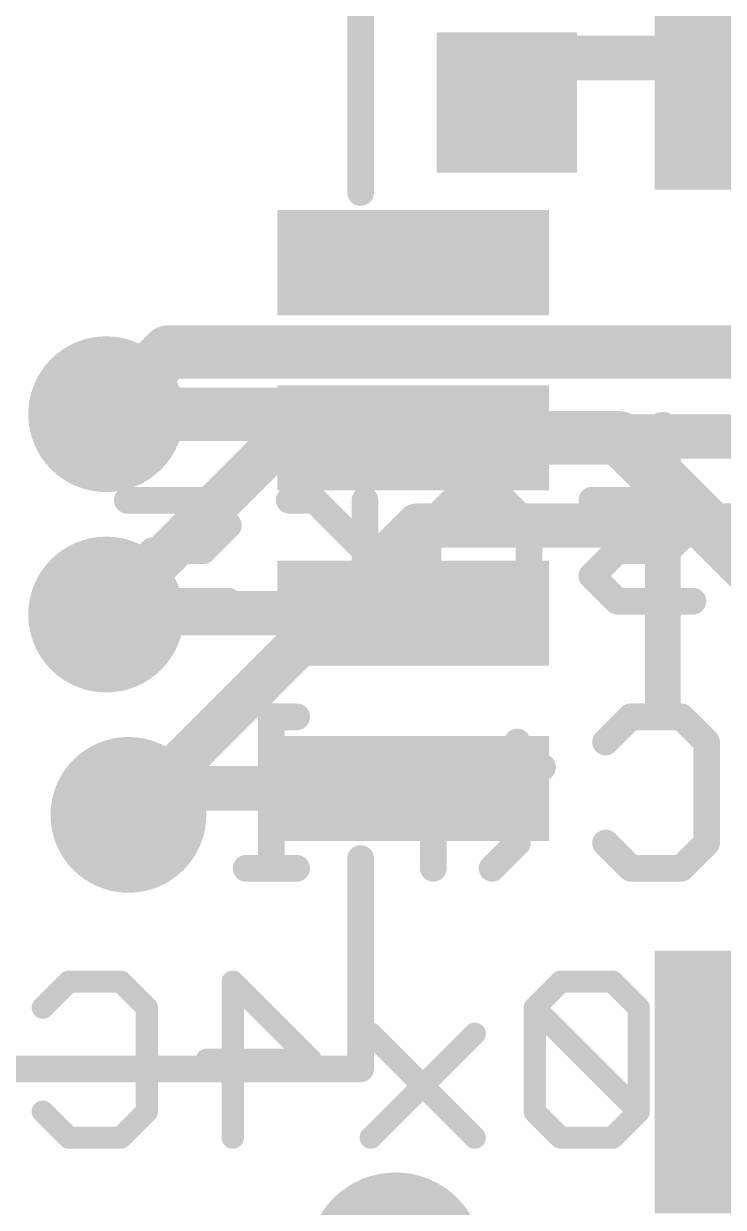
# Model space of a CAD drawing. Extents: x -0.1 to 25.5, y -0.1 to 17.9.
# Drawn here: x 2.96 to 6.95, y 5 to 11.75 of the extents above; entities that cross this region are included whole.
import ezdxf

# ---------------------------------------------------------------- set-up
doc = ezdxf.new("R2010")
doc.units = 0
for name, color, linetype in [('1', 12, 'CONTINUOUS'), ('16', 5, 'CONTINUOUS'), ('18', 110, 'CONTINUOUS'), ('21', 40, 'CONTINUOUS'), ('22', 6, 'CONTINUOUS')]:
    doc.layers.add(name, color=color, linetype=linetype)

# ---------------------------------------------------------------- blocks, each defined once
blk = doc.blocks.new('RECT')
blk.add_solid([(-0.5, -0.5), (0.5, -0.5), (-0.5, 0.5), (0.5, 0.5)])
blk = doc.blocks.new('PIE')
at = {"const_width": 0.5}
blk.add_lwpolyline([(0, -0.25, 1), (0, 0.25, 1), (0, -0.25)], format="xyb", dxfattribs=at)
blk = doc.blocks.new('ROUNDV')
at = {"const_width": 0.5}
blk.add_lwpolyline([(0, -0.25, 1), (0, 0.25, 1), (0, -0.25)], format="xyb", dxfattribs=at)

msp = doc.modelspace()

# ---------------------------------------------------------------- linework, layer by layer
at = {"layer": '1'}
for points, const_width in [([(5.715, 11.303), (5.969, 11.557)], 0.254), ([(5.969, 11.557), (7.178, 11.557)], 0.254), ([(5.046, 9.525), (3.429, 9.525)], 0.3048), ([(5.181, 9.39), (5.046, 9.525)], 0.3048), ([(5.181, 9.39), (6.358, 9.39)], 0.3048), ([(6.358, 9.39), (7.305, 8.443)], 0.3048), ([(3.429, 8.382), (3.437, 8.39)], 0.254), ([(3.437, 8.39), (5.181, 8.39)], 0.254), ([(3.707, 7.39), (3.556, 7.239)], 0.254), ([(5.181, 7.39), (3.707, 7.39)], 0.254)]:
    msp.add_lwpolyline(points, dxfattribs=dict(at, const_width=const_width))
for points, const_width in [([(5.969, 11.6205, 1), (5.969, 11.4935)], 0.127), ([(6.0139, 11.5121, 1), (5.9241, 11.6019)], 0.127), ([(5.6701, 11.3479, 1), (5.7599, 11.2581)], 0.127), ([(3.429, 9.6012, 1), (3.429, 9.4488)], 0.1524), ([(5.0999, 9.5789, 1), (4.9921, 9.4711)], 0.1524), ([(5.046, 9.4488, 1), (5.046, 9.6012)], 0.1524), ([(5.181, 9.4662, 1), (5.181, 9.3138)], 0.1524), ([(6.4119, 9.4439, 1), (6.3041, 9.3361)], 0.1524), ([(6.358, 9.3138, 1), (6.358, 9.4662)], 0.1524), ([(5.1271, 9.3361, 1), (5.2349, 9.4439)], 0.1524), ([(3.437, 8.4535, 1), (3.437, 8.3265)], 0.127), ([(3.4819, 8.3451, 1), (3.3921, 8.4349)], 0.127), ([(5.181, 8.3265, 1), (5.181, 8.4535)], 0.127), ([(3.3841, 8.4269, 1), (3.4739, 8.3371)], 0.127), ([(3.707, 7.4535, 1), (3.707, 7.3265)], 0.127), ([(3.7519, 7.3451, 1), (3.6621, 7.4349)], 0.127), ([(5.181, 7.3265, 1), (5.181, 7.4535)], 0.127), ([(3.5111, 7.2839, 1), (3.6009, 7.1941)], 0.127)]:
    msp.add_lwpolyline(points, format="xyb", dxfattribs=dict(at, const_width=const_width))
at = {"layer": '16'}
for points, const_width in [([(3.429, 9.525), (3.7846, 9.8806)], 0.3048), ([(3.7846, 9.8806), (14.3764, 9.8806)], 0.3048), ([(4.445, 9.398), (3.429, 8.382)], 0.254), ([(11.43, 9.398), (4.445, 9.398)], 0.254), ([(3.556, 7.239), (5.207, 8.89)], 0.254), ([(5.207, 8.89), (11.176, 8.89)], 0.254)]:
    msp.add_lwpolyline(points, dxfattribs=dict(at, const_width=const_width))
for points, const_width in [([(3.7846, 9.9568, 1), (3.7846, 9.8044)], 0.1524), ([(3.8385, 9.8267, 1), (3.7307, 9.9345)], 0.1524), ([(3.3751, 9.5789, 1), (3.4829, 9.4711)], 0.1524), ([(4.445, 9.4615, 1), (4.445, 9.3345)], 0.127), ([(4.4899, 9.3531, 1), (4.4001, 9.4429)], 0.127), ([(5.207, 8.9535, 1), (5.207, 8.8265)], 0.127), ([(5.2519, 8.8451, 1), (5.1621, 8.9349)], 0.127), ([(3.3841, 8.4269, 1), (3.4739, 8.3371)], 0.127), ([(3.5111, 7.2839, 1), (3.6009, 7.1941)], 0.127)]:
    msp.add_lwpolyline(points, format="xyb", dxfattribs=dict(at, const_width=const_width))
at = {"layer": '21'}
for points, const_width in [([(4.881, 11.89), (4.881, 10.79)], 0.1524), ([(6.605, 9.436), (6.605, 7.836)], 0.2032), ([(4.881, 6.99), (4.881, 5.79)], 0.1524), ([(4.881, 5.79), (2.281, 5.79)], 0.1524)]:
    msp.add_lwpolyline(points, dxfattribs=dict(at, const_width=const_width))
for points, const_width in [([(4.8429, 10.79, 1), (4.9191, 10.79)], 0.0762), ([(6.6558, 9.436, 1), (6.5542, 9.436)], 0.1016), ([(6.5542, 7.836, 1), (6.6558, 7.836)], 0.1016), ([(4.9191, 6.99, 1), (4.8429, 6.99)], 0.0762), ([(4.8429, 5.79, 1), (4.9191, 5.79)], 0.0762), ([(4.881, 5.7519, 1), (4.881, 5.8281)], 0.0762)]:
    msp.add_lwpolyline(points, format="xyb", dxfattribs=dict(at, const_width=const_width))
at = {"layer": '22'}
for points, const_width in [([(3.9821, 9.0344), (3.55, 9.0344)], 0.1524), ([(4.1262, 8.8904), (3.9821, 9.0344)], 0.1524), ([(4.6177, 9.0344), (4.4736, 9.0344)], 0.1524), ([(4.9058, 8.7463), (4.6177, 9.0344)], 0.1524), ([(4.9058, 8.4582), (4.9058, 9.0344)], 0.1524), ([(5.2651, 8.8904), (5.4091, 9.0344)], 0.1524), ([(5.4091, 9.0344), (5.6972, 9.0344)], 0.1524), ([(5.6972, 9.0344), (5.8413, 8.8904)], 0.1524), ([(6.6328, 9.0344), (6.2006, 9.0344)], 0.1524), ([(6.7768, 8.8904), (6.6328, 9.0344)], 0.1524), ([(3.9821, 8.7463), (4.1262, 8.8904)], 0.1524), ([(5.2651, 8.6023), (5.2651, 8.8904)], 0.1524), ([(5.8413, 8.8904), (5.8413, 8.6023)], 0.1524), ([(6.6328, 8.7463), (6.7768, 8.8904)], 0.1524), ([(3.55, 8.6023), (3.694, 8.7463)], 0.1524), ([(3.694, 8.7463), (3.9821, 8.7463)], 0.1524), ([(6.2006, 8.6023), (6.3447, 8.7463)], 0.1524), ([(6.3447, 8.7463), (6.6328, 8.7463)], 0.1524), ([(3.694, 8.4582), (3.55, 8.6023)], 0.1524), ([(5.4091, 8.4582), (5.2651, 8.6023)], 0.1524), ([(5.8413, 8.6023), (5.6972, 8.4582)], 0.1524), ([(6.3447, 8.4582), (6.2006, 8.6023)], 0.1524), ([(4.1262, 8.4582), (3.694, 8.4582)], 0.1524), ([(5.6972, 8.4582), (5.4091, 8.4582)], 0.1524), ([(6.7768, 8.4582), (6.3447, 8.4582)], 0.1524), ([(4.516, 7.7985), (4.3719, 7.7985)], 0.1524), ([(4.3719, 7.7985), (4.3719, 6.9342)], 0.1524), ([(6.2786, 7.6545), (6.4226, 7.7985)], 0.1524), ([(6.4226, 7.7985), (6.7107, 7.7985)], 0.1524), ([(6.7107, 7.7985), (6.8548, 7.6545)], 0.1524), ([(5.7752, 7.6545), (5.7752, 7.0783)], 0.1524), ([(6.8548, 7.6545), (6.8548, 7.0783)], 0.1524), ([(5.0075, 7.5104), (4.8634, 7.5104)], 0.1524), ([(5.2956, 7.2223), (5.0075, 7.5104)], 0.1524), ([(5.2956, 6.9342), (5.2956, 7.5104)], 0.1524), ([(5.9193, 7.5104), (5.6311, 7.5104)], 0.1524), ([(5.7752, 7.0783), (5.6311, 6.9342)], 0.1524), ([(6.4226, 6.9342), (6.2786, 7.0783)], 0.1524), ([(6.8548, 7.0783), (6.7107, 6.9342)], 0.1524), ([(4.516, 6.9342), (4.2279, 6.9342)], 0.1524), ([(6.7107, 6.9342), (6.4226, 6.9342)], 0.1524), ([(3.0679, 6.139), (3.2162, 6.2873)], 0.127), ([(3.2162, 6.2873), (3.5127, 6.2873)], 0.127), ([(3.5127, 6.2873), (3.661, 6.139)], 0.127), ([(4.1517, 5.3975), (4.1517, 6.2873)], 0.127), ([(4.1517, 6.2873), (4.5966, 5.8424)], 0.127), ([(6.0227, 6.2873), (5.8744, 6.139)], 0.127), ([(6.3193, 6.2873), (6.0227, 6.2873)], 0.127), ([(6.4676, 6.139), (6.3193, 6.2873)], 0.127), ([(3.661, 6.139), (3.661, 5.5458)], 0.127), ([(5.8744, 6.139), (5.8744, 5.5458)], 0.127), ([(6.4676, 5.5458), (5.8744, 6.139)], 0.127), ([(6.4676, 5.5458), (6.4676, 6.139)], 0.127), ([(5.5321, 5.9907), (4.9389, 5.3975)], 0.127), ([(5.5321, 5.3975), (4.9389, 5.9907)], 0.127), ([(4.5966, 5.8424), (4.0034, 5.8424)], 0.127), ([(3.2162, 5.3975), (3.0679, 5.5458)], 0.127), ([(3.661, 5.5458), (3.5127, 5.3975)], 0.127), ([(5.8744, 5.5458), (6.0227, 5.3975)], 0.127), ([(6.3193, 5.3975), (6.4676, 5.5458)], 0.127), ([(3.5127, 5.3975), (3.2162, 5.3975)], 0.127), ([(6.0227, 5.3975), (6.3193, 5.3975)], 0.127)]:
    msp.add_lwpolyline(points, dxfattribs=dict(at, const_width=const_width))
for points, const_width in [([(3.55, 9.0725, 1), (3.55, 8.9963)], 0.0762), ([(4.0091, 9.0614, 1), (3.9552, 9.0075)], 0.0762), ([(3.9821, 8.9963, 1), (3.9821, 9.0725)], 0.0762), ([(4.4736, 9.0725, 1), (4.4736, 8.9963)], 0.0762), ([(4.6446, 9.0614, 1), (4.5907, 9.0075)], 0.0762), ([(4.6177, 8.9963, 1), (4.6177, 9.0725)], 0.0762), ([(4.9439, 9.0344, 1), (4.8677, 9.0344)], 0.0762), ([(5.4091, 9.0725, 1), (5.4091, 8.9963)], 0.0762), ([(5.4361, 9.0075, 1), (5.3822, 9.0614)], 0.0762), ([(5.7242, 9.0614, 1), (5.6703, 9.0075)], 0.0762), ([(5.6972, 8.9963, 1), (5.6972, 9.0725)], 0.0762), ([(6.2006, 9.0725, 1), (6.2006, 8.9963)], 0.0762), ([(6.6597, 9.0614, 1), (6.6058, 9.0075)], 0.0762), ([(6.6328, 8.9963, 1), (6.6328, 9.0725)], 0.0762), ([(4.1531, 8.8634, 1), (4.0992, 8.9173)], 0.0762), ([(4.0992, 8.8634, 1), (4.1531, 8.9173)], 0.0762), ([(5.2381, 8.9173, 1), (5.292, 8.8634)], 0.0762), ([(5.3032, 8.8904, 1), (5.227, 8.8904)], 0.0762), ([(5.8794, 8.8904, 1), (5.8032, 8.8904)], 0.0762), ([(5.8144, 8.8634, 1), (5.8682, 8.9173)], 0.0762), ([(6.8038, 8.8634, 1), (6.7499, 8.9173)], 0.0762), ([(6.7499, 8.8634, 1), (6.8038, 8.9173)], 0.0762), ([(3.694, 8.7844, 1), (3.694, 8.7082)], 0.0762), ([(3.721, 8.7194, 1), (3.6671, 8.7733)], 0.0762), ([(3.9552, 8.7733, 1), (4.0091, 8.7194)], 0.0762), ([(3.9821, 8.7082, 1), (3.9821, 8.7844)], 0.0762), ([(4.8788, 8.7194, 1), (4.9327, 8.7733)], 0.0762), ([(6.3447, 8.7844, 1), (6.3447, 8.7082)], 0.0762), ([(6.3716, 8.7194, 1), (6.3177, 8.7733)], 0.0762), ([(6.6058, 8.7733, 1), (6.6597, 8.7194)], 0.0762), ([(6.6328, 8.7082, 1), (6.6328, 8.7844)], 0.0762), ([(3.5769, 8.6292, 1), (3.523, 8.5753)], 0.0762), ([(3.523, 8.6292, 1), (3.5769, 8.5753)], 0.0762), ([(5.292, 8.6292, 1), (5.2381, 8.5753)], 0.0762), ([(5.8682, 8.5753, 1), (5.8144, 8.6292)], 0.0762), ([(6.2275, 8.6292, 1), (6.1737, 8.5753)], 0.0762), ([(6.1737, 8.6292, 1), (6.2275, 8.5753)], 0.0762), ([(5.227, 8.6023, 1), (5.3032, 8.6023)], 0.0762), ([(5.8032, 8.6023, 1), (5.8794, 8.6023)], 0.0762), ([(3.694, 8.4963, 1), (3.694, 8.4201)], 0.0762), ([(3.6671, 8.4313, 1), (3.721, 8.4851)], 0.0762), ([(4.1262, 8.4201, 1), (4.1262, 8.4963)], 0.0762), ([(5.4091, 8.4963, 1), (5.4091, 8.4201)], 0.0762), ([(5.3822, 8.4313, 1), (5.4361, 8.4851)], 0.0762), ([(5.6703, 8.4851, 1), (5.7242, 8.4313)], 0.0762), ([(5.6972, 8.4201, 1), (5.6972, 8.4963)], 0.0762), ([(6.3447, 8.4963, 1), (6.3447, 8.4201)], 0.0762), ([(6.3177, 8.4313, 1), (6.3716, 8.4851)], 0.0762), ([(6.7768, 8.4201, 1), (6.7768, 8.4963)], 0.0762), ([(4.8677, 8.4582, 1), (4.9439, 8.4582)], 0.0762), ([(4.3719, 7.8366, 1), (4.3719, 7.7604)], 0.0762), ([(4.41, 7.7985, 1), (4.3338, 7.7985)], 0.0762), ([(4.516, 7.7604, 1), (4.516, 7.8366)], 0.0762), ([(6.4226, 7.8366, 1), (6.4226, 7.7604)], 0.0762), ([(6.4495, 7.7716, 1), (6.3957, 7.8255)], 0.0762), ([(6.7377, 7.8255, 1), (6.6838, 7.7716)], 0.0762), ([(6.7107, 7.7604, 1), (6.7107, 7.8366)], 0.0762), ([(5.8133, 7.6545, 1), (5.7371, 7.6545)], 0.0762), ([(6.2516, 7.6814, 1), (6.3055, 7.6275)], 0.0762), ([(6.8929, 7.6545, 1), (6.8167, 7.6545)], 0.0762), ([(6.8278, 7.6275, 1), (6.8817, 7.6814)], 0.0762), ([(4.8634, 7.5485, 1), (4.8634, 7.4723)], 0.0762), ([(5.0344, 7.5374, 1), (4.9805, 7.4835)], 0.0762), ([(5.0075, 7.4723, 1), (5.0075, 7.5485)], 0.0762), ([(5.3337, 7.5104, 1), (5.2575, 7.5104)], 0.0762), ([(5.6311, 7.5485, 1), (5.6311, 7.4723)], 0.0762), ([(5.9193, 7.4723, 1), (5.9193, 7.5485)], 0.0762), ([(5.2686, 7.1954, 1), (5.3225, 7.2493)], 0.0762), ([(5.7371, 7.0783, 1), (5.8133, 7.0783)], 0.0762), ([(5.8021, 7.0513, 1), (5.7483, 7.1052)], 0.0762), ([(6.3055, 7.1052, 1), (6.2516, 7.0513)], 0.0762), ([(6.8167, 7.0783, 1), (6.8929, 7.0783)], 0.0762), ([(6.8817, 7.0513, 1), (6.8278, 7.1052)], 0.0762), ([(4.2279, 6.9723, 1), (4.2279, 6.8961)], 0.0762), ([(4.3338, 6.9342, 1), (4.41, 6.9342)], 0.0762), ([(4.516, 6.8961, 1), (4.516, 6.9723)], 0.0762), ([(5.2575, 6.9342, 1), (5.3337, 6.9342)], 0.0762), ([(5.6042, 6.9611, 1), (5.6581, 6.9073)], 0.0762), ([(6.4226, 6.9723, 1), (6.4226, 6.8961)], 0.0762), ([(6.3957, 6.9073, 1), (6.4495, 6.9611)], 0.0762), ([(6.6838, 6.9611, 1), (6.7377, 6.9073)], 0.0762), ([(6.7107, 6.8961, 1), (6.7107, 6.9723)], 0.0762), ([(3.2162, 6.319, 1), (3.2162, 6.2555)], 0.0635), ([(3.2386, 6.2648, 1), (3.1937, 6.3097)], 0.0635), ([(3.5352, 6.3097, 1), (3.4903, 6.2648)], 0.0635), ([(3.5127, 6.2555, 1), (3.5127, 6.319)], 0.0635), ([(4.1834, 6.2873, 1), (4.1199, 6.2873)], 0.0635), ([(4.1741, 6.3097, 1), (4.1292, 6.2648)], 0.0635), ([(6.0227, 6.319, 1), (6.0227, 6.2555)], 0.0635), ([(6.0452, 6.2648, 1), (6.0003, 6.3097)], 0.0635), ([(6.3418, 6.3097, 1), (6.2968, 6.2648)], 0.0635), ([(6.3193, 6.2555, 1), (6.3193, 6.319)], 0.0635), ([(3.0454, 6.1614, 1), (3.0903, 6.1165)], 0.0635), ([(3.6928, 6.139, 1), (3.6293, 6.139)], 0.0635), ([(3.6386, 6.1165, 1), (3.6835, 6.1614)], 0.0635), ([(5.9062, 6.139, 1), (5.8427, 6.139)], 0.0635), ([(5.8969, 6.1614, 1), (5.852, 6.1165)], 0.0635), ([(5.852, 6.1614, 1), (5.8969, 6.1165)], 0.0635), ([(6.4993, 6.139, 1), (6.4358, 6.139)], 0.0635), ([(6.4451, 6.1165, 1), (6.49, 6.1614)], 0.0635), ([(4.9614, 6.0131, 1), (4.9164, 5.9682)], 0.0635), ([(5.5545, 5.9682, 1), (5.5096, 6.0131)], 0.0635), ([(4.0034, 5.8741, 1), (4.0034, 5.8106)], 0.0635), ([(4.5741, 5.8199, 1), (4.619, 5.8648)], 0.0635), ([(4.5966, 5.8106, 1), (4.5966, 5.8741)], 0.0635), ([(3.0903, 5.5682, 1), (3.0454, 5.5233)], 0.0635), ([(3.6835, 5.5233, 1), (3.6386, 5.5682)], 0.0635), ([(5.8969, 5.5682, 1), (5.852, 5.5233)], 0.0635), ([(6.49, 5.5233, 1), (6.4451, 5.5682)], 0.0635), ([(3.6293, 5.5458, 1), (3.6928, 5.5458)], 0.0635), ([(5.8427, 5.5458, 1), (5.9062, 5.5458)], 0.0635), ([(6.4358, 5.5458, 1), (6.4993, 5.5458)], 0.0635), ([(6.4451, 5.5233, 1), (6.49, 5.5682)], 0.0635), ([(3.2162, 5.4292, 1), (3.2162, 5.3658)], 0.0635), ([(3.1937, 5.375, 1), (3.2386, 5.42)], 0.0635), ([(3.4903, 5.42, 1), (3.5352, 5.375)], 0.0635), ([(3.5127, 5.3658, 1), (3.5127, 5.4292)], 0.0635), ([(4.1199, 5.3975, 1), (4.1834, 5.3975)], 0.0635), ([(4.9164, 5.42, 1), (4.9614, 5.375)], 0.0635), ([(5.5096, 5.375, 1), (5.5545, 5.42)], 0.0635), ([(6.0227, 5.4292, 1), (6.0227, 5.3658)], 0.0635), ([(6.0003, 5.375, 1), (6.0452, 5.42)], 0.0635), ([(6.2968, 5.42, 1), (6.3418, 5.375)], 0.0635), ([(6.3193, 5.3658, 1), (6.3193, 5.4292)], 0.0635)]:
    msp.add_lwpolyline(points, format="xyb", dxfattribs=dict(at, const_width=const_width))

# ---------------------------------------------------------------- block references
at = {"layer": '1'}
for p, xscale, yscale in [((7.178, 11.557), 1.24, 1.5), ((5.181, 10.39), 1.55, 0.6), ((5.181, 9.39), 1.55, 0.6), ((5.181, 8.39), 1.55, 0.6), ((5.181, 7.39), 1.55, 0.6), ((7.178, 5.715), 1.24, 1.5)]:
    msp.add_blockref('RECT', p, dxfattribs=dict(at, xscale=xscale, yscale=yscale))
at = {"layer": '1', "xscale": 0.8, "yscale": 0.8, "rotation": 270}
msp.add_blockref('RECT', (5.715, 11.303), dxfattribs=at)
at = {"layer": '1'}
msp.add_blockref('PIE', (5.08, 4.699), dxfattribs=at)
at = {"layer": '18', "xscale": 0.889, "yscale": 0.889}
for p in [(3.429, 9.525), (3.429, 9.525), (3.429, 8.382), (3.429, 8.382), (3.556, 7.239), (3.556, 7.239)]:
    msp.add_blockref('ROUNDV', p, dxfattribs=at)

doc.saveas('drawing.dxf')
